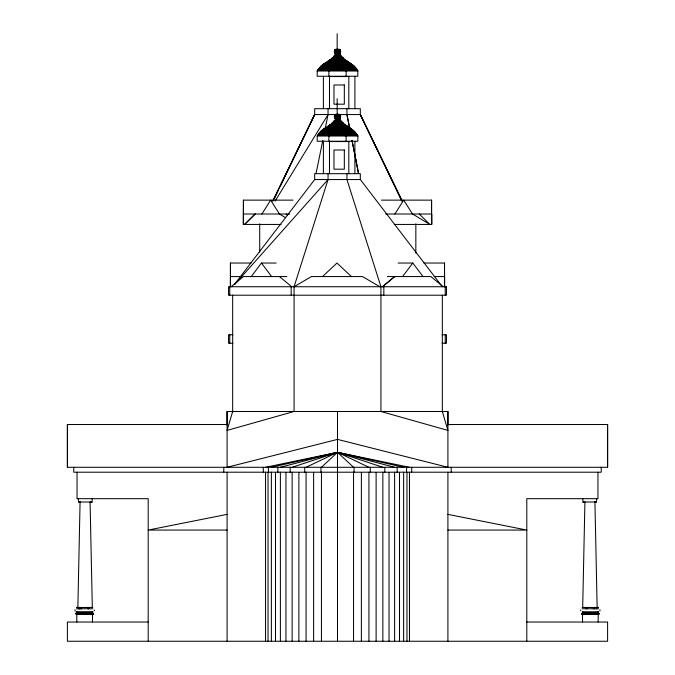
<?xml version="1.0" encoding="UTF-8"?>
<svg xmlns="http://www.w3.org/2000/svg" width="675" height="675" viewBox="0 0 675 675"><rect width="100%" height="100%" fill="white"/><g stroke="black" fill="none" stroke-linecap="round" stroke-linejoin="round"><path stroke-width="1.01" d="M447.913 424.524L607.601 424.524L607.601 467.286L67.399 467.286L67.399 424.524L227.087 424.524M227.087 425.157L227.087 411.488L447.913 411.488L447.913 425.157M337.5 641.25L337.5 411.488M353.548 641.25L353.548 472.205M354.054 472.205L354.054 467.286M361.378 641.25L361.378 472.559M368.93 641.25L368.93 472.205M370.263 472.205L370.263 467.286M376.118 641.25L376.118 472.559M382.852 641.25L382.852 472.205M384.826 472.205L384.826 467.286M389.036 641.25L389.036 472.559M394.613 641.25L394.613 472.205M397.145 472.205L397.145 467.286M399.499 641.25L399.499 472.559M403.633 641.25L403.633 472.205M406.578 472.205L406.578 467.286M406.974 641.25L406.974 472.559M409.463 641.25L409.463 472.205M411.716 472.205L411.716 467.286M447.913 641.25L447.913 472.205M447.913 411.488L447.913 467.286L337.5 439.391L227.087 467.286L227.087 411.488M451.212 472.205L451.212 467.286M526.804 641.25L526.804 498.682L597.957 498.682L597.957 472.205M582.559 622.029L582.458 614.587M582.55 613.027L582.55 612.242L598.143 612.25L598.143 613.035M598.143 622.029L598.244 614.587M601.256 467.286L601.256 472.205L73.744 472.205L73.744 467.286M281.095 224.438L243.354 224.438L243.439 200.137L293.068 200.137M381.409 200.137L431.578 200.137L431.494 224.438M444.454 286.74L444.521 263.039L423.908 263.039M243.354 224.438L243.439 200.137M79.085 607.466L77.861 607.458L80.072 502.2M584.913 502.2L582.694 607.458L583.403 607.466M94.34 610.706L94.34 610.006M580.66 610.006L580.66 610.706M334.783 53.114L335.458 49.975L336.302 49.326L334.783 49.975L334.361 51.545L334.783 53.114L335.804 53.764L339.196 53.764L340.217 53.114L340.639 51.545L340.217 49.975L339.196 49.326L335.804 49.326L334.783 49.975L335.458 53.114L336.302 53.764L334.783 53.114L340.217 53.114L339.542 49.975L338.698 49.326L340.217 49.975L339.542 53.114L338.698 53.764L340.217 53.114M316.077 173.424L322.802 140.375M325.105 129.009L328.05 114.556L328.05 108.683M334.783 118.117L335.458 114.986L336.302 114.337L334.783 114.986L334.361 116.547L334.783 118.117L335.804 118.766L339.196 118.766L340.217 118.117L340.639 116.547L340.217 114.986L339.196 114.337L335.804 114.337L334.783 114.986L335.458 118.117L336.302 118.766L334.783 118.117L340.217 118.117L339.542 114.986L338.698 114.337L340.217 114.986L339.542 118.117L338.698 118.766L340.217 118.117M92.543 614.587L92.441 622.029M329.088 76.241C327.274 67.458 334.943 61.56 336.884 53.738L338.453 54.793C340.689 62.1 347.701 67.854 345.912 76.241M329.088 141.244C327.274 132.46 334.943 126.571 336.884 118.741L338.453 119.804C340.689 127.111 347.692 132.865 345.912 141.244M329.096 71.01L329.83 68.479L345.44 69.297L345.912 71.01M329.096 136.021L331.012 130.494L354.696 131.929L357.885 136.021L357.801 141.244L317.199 141.244L317.199 136.021C321.443 128.14 331.315 126.25 336.015 118.741L336.547 119.804L336.184 120.825M93.293 613.71L93.167 614.174L76.132 614.174L76.005 613.71M598.995 613.71L598.868 614.174L581.833 614.174L581.707 613.71M232.664 411.488L227.087 430.414L294.072 411.488L294.072 286.74L328.05 179.558L328.05 173.686M336.876 53.738L336.547 54.793L336.007 53.738C331.315 61.248 321.443 63.129 317.199 71.01L317.199 76.241L357.801 76.241L357.801 71.01C353.683 63.062 343.693 61.273 339.044 53.738L344.571 59.527L352.451 64.817L322.625 64.817L317.199 71.01L357.885 71.01C354.476 65.416 348.832 60.961 341.795 61.838L338.167 53.738L340.732 55.822L334.336 55.822L333.433 56.81L341.626 56.81L343.55 58.657L331.501 58.657L332.488 57.755L342.579 57.755L343.567 58.657L339.618 57.755L340.926 60.345L346.722 61.113L349.912 63.028L325.156 63.028L324.287 63.593L343.668 64.817L345.178 68.479L356.687 69.297L352.418 64.817L343.339 64.184L332.032 63.593L331.341 64.817L323.443 64.184L320.338 66.918L354.738 66.918L353.962 66.184L331.341 64.817M336.538 119.804L336.876 118.741M75.077 609.668L75.077 611.044M599.923 611.044L599.923 609.668M332.032 63.593L332.387 63.028L327.206 61.838L329.425 60.345L333.703 61.113L335.812 56.81M357.834 136.021L357.277 135.143L317.756 135.143L317.199 136.021L357.885 136.021L353.244 130.494L343.567 123.668L331.501 123.668L332.488 122.766L335.011 123.668L335.812 121.821M92.762 614.587L92.956 614.166L92.762 614.596L76.351 614.174M598.649 614.174L582.238 614.596L582.044 614.166M354.696 66.918L331.012 65.492L330.396 66.918L321.072 66.184L320.347 66.918L321.072 66.184L354.004 66.184M274.641 198.07L277.822 191.43M280.1 186.68L314.685 114.556L314.685 108.683L360.315 108.683L360.315 114.556L401.726 200.922M272.978 200.922L314.685 114.556L335.399 114.556M272.692 201.091L314.685 114.556M275.046 201.15L328.05 114.556M261.883 214.009L270.667 200.137L279.45 214.009L285.5 217.654M394.875 214.009L403.701 200.137L412.526 214.009L429.899 224.438L419.293 214.009M317.199 71.01L317.756 70.141L357.328 70.141L357.834 71.01M339.196 53.764L340.639 51.545L334.361 51.545L335.804 49.326M339.196 118.766L340.639 116.547L334.361 116.547L335.804 114.337M334.361 51.545L335.458 49.975L337.5 49.326L339.542 49.975L335.458 53.114L337.5 53.764L339.542 53.114L340.639 51.545L339.196 49.326M334.361 116.547L335.458 114.986L337.5 114.337L339.542 114.986L335.458 118.117L337.5 118.766L339.542 118.117L340.639 116.547L339.196 114.337M251.235 276.564L261.444 263.039L276.134 263.039M402.553 276.564L412.796 263.039L423.039 276.564M234.588 284.226L314.685 179.558L314.685 173.686L360.315 173.686L360.315 179.558L442.336 286.74M318.347 69.297L319.646 67.686L355.43 67.686L356.729 69.297L318.347 69.297L318.98 68.479L356.096 68.479L356.687 69.297M334.336 55.822L336.015 53.738M340.715 120.825L334.336 120.825L332.488 122.766L342.562 122.766L343.567 123.668L338.167 118.741L339.618 122.766L343.55 123.668L339.044 118.741C343.322 125.736 352.131 127.634 356.687 134.3L318.347 134.3C320.684 131.532 323.333 128.081 327.173 127.744M318.347 134.3L319.646 132.688L355.43 132.688L356.687 134.3L330.109 132.688M234.748 284.394L328.05 179.558M334.336 120.825L333.425 121.821L341.618 121.821M355.387 132.688L354.696 131.929L320.338 131.929L324.287 128.604L350.789 128.604L352.451 129.828L322.625 129.828L323.443 129.195L351.633 129.195L352.451 129.828M320.338 131.929L321.072 131.195L354.004 131.195L354.696 131.929M322.507 276.564L336.96 263.039L351.422 276.564M321.452 467.286L337.5 452.318L409.463 467.286M231.162 286.74L243.422 276.564L286.808 276.564M75.828 613.718L76.663 613.035L92.644 613.027L93.471 613.718L75.828 613.718L76.663 613.018M329.417 60.345L330.48 59.527L344.587 59.527L346.739 61.113L328.328 61.113L329.417 60.345L345.642 60.345L346.739 61.113M294.072 286.74L311.437 276.564L362.492 276.564L379.856 286.74M92.315 611.828L93.167 611.98L76.14 611.98L76.992 611.828M598.008 611.828C602.623 612.141 578.416 612.124 582.685 611.828M306.07 467.286L337.5 452.318L403.633 467.286M335.424 57.755L339.981 58.657L342.579 57.755L343.567 58.657M292.148 467.286L337.5 452.318L394.613 467.286M280.387 467.286L337.5 452.318L382.852 467.286M331.501 58.657L333.467 58.21M271.367 467.286L337.5 452.318L368.93 467.286M265.537 467.286L337.5 452.318L353.548 467.286M227.087 514.375L148.196 530.069L227.087 530.069M582.179 608.757L587.005 608.766M598.523 608.766L596.371 608.74M77.861 607.458L76.427 607.458L80.333 607.466M90.551 607.466L92.306 607.458L90.087 502.2M76.478 608.766L81.667 608.766M594.928 502.2L597.139 607.458L595.915 607.466M582.787 607.458L582.128 607.458L589.072 607.466M334.783 49.975L340.217 49.975M335.197 54.793L339.863 54.793L340.723 55.822M327.206 61.838L347.861 61.838L346.722 61.113M324.287 63.593L350.789 63.593M352.451 64.817L351.633 64.184L323.443 64.184L322.625 64.817L331.012 65.492M339.601 114.556L360.315 114.556L402.308 201.091M334.783 114.986L340.217 114.986M335.197 119.804L339.863 119.804L339.052 118.741L339.863 119.804M350.789 128.604L344.587 124.529L330.48 124.529L328.328 126.115L342.613 128.039M346.739 126.115L345.642 125.347L329.417 125.347L328.328 126.115L346.739 126.115L344.571 124.529M347.861 126.841L327.206 126.841L332.387 128.039L334.589 124.529L346.714 126.115L347.861 126.841L330.48 124.529L329.425 125.347L341.769 126.841M325.156 128.039L349.912 128.039M323.443 129.195L353.962 131.195L353.202 130.494L321.832 130.494L344.613 131.929L345.178 133.481M314.685 179.558L360.315 179.558M243.388 214.009L289.634 214.009M385.754 214.009L431.637 214.009L431.671 224.438L394.276 224.438M251.092 263.039L230.47 263.039L230.403 286.74L230.47 263.039L230.504 276.564L240.756 276.564M398.157 263.039L412.796 263.039M387.391 276.564L430.878 276.564L443.18 286.74M434.177 276.564L444.572 276.564L444.597 286.74L444.521 263.039M232.875 334.775L228.547 334.775L228.547 343.238L232.875 343.238M442.125 334.775L446.453 334.775L446.453 343.238L442.125 343.238M80.452 502.014L78.427 502.014L92.23 502.014L90.205 502.014M584.795 502.014L582.77 502.014L596.573 502.014L594.548 502.014M447.913 530.069L526.804 530.069L447.913 514.375M85.928 607.466L92.872 607.458L92.213 607.458M79.777 607.466L87.446 607.466M587.554 607.466L595.223 607.466M594.667 607.466L598.573 607.458L597.139 607.458M87.995 608.766L92.821 608.757M80.392 608.74L88.906 608.74M586.094 608.74L594.608 608.74M593.333 608.766L596.793 608.766M598.337 613.035L582.356 613.027L581.529 613.718L599.172 613.718L598.337 613.018L599.172 613.718M148.196 622.029L67.399 622.029L67.399 641.25L607.601 641.25L607.601 622.029L526.804 622.029M583.664 607.466L585.158 607.466M78.207 608.766L79.777 608.766M344.613 66.918L321.832 65.492L353.244 65.492L343.676 64.817M330.109 67.686L345.178 68.479M332.032 128.604L352.418 129.828L353.202 130.494L343.676 129.828M344.613 131.929L343.668 129.828L324.287 128.604M341.795 61.838L342.993 63.593L351.599 64.184M339.618 122.766L342.993 128.604L351.599 129.195M344.9 67.686L356.054 68.479M344.9 132.688L356.054 133.481L318.98 133.481L329.569 134.3M318.98 68.479L329.569 69.297M319.646 67.686L329.83 68.479M321.072 131.195L330.396 131.929M319.646 132.688L345.44 134.3L345.912 136.021M322.625 129.828L331.012 130.494M333.703 61.113L341.769 61.838M347.836 61.838L330.48 59.527M342.613 63.028L328.328 61.113M334.598 59.527L340.85 60.345L340.057 58.657M341.795 126.841L349.886 128.039M340.445 59.527L345.625 60.345L344.587 59.527M340.445 124.529L345.625 125.347M335.424 122.766L339.981 123.668M332.488 57.755L335.019 58.657M335.458 49.975L339.542 53.114M335.458 114.986L339.542 118.117M279.458 276.564L291.727 286.74M352.418 129.828L353.202 130.494M342.579 122.766L343.567 123.668M286.183 214.009L287.584 215.393M261.444 263.039L271.645 276.564M342.976 63.593L343.668 64.817M342.976 128.604L343.668 129.828M360.315 114.556L402.022 200.922M338.116 53.738L338.453 54.793M338.116 118.741L338.453 119.804M442.336 411.488L447.913 430.414L380.928 411.488L380.928 286.74L346.95 179.558L346.95 173.686M356.189 160L356.611 162.059M76.756 614.587L76.857 622.029M346.95 108.683L346.95 114.556L349.81 129.009M352.055 140.375L358.585 173.424M346.95 114.556L349.777 129.009M351.996 140.375L358.442 173.424M431.637 214.009L431.671 224.438L431.578 200.137M243.489 214.009L243.523 224.438M92.45 613.027L92.45 612.242L76.857 612.25L76.857 613.035M607.601 424.524L607.601 467.286M596.649 498.682L596.649 500.656M582.846 498.682L582.846 500.656M445.247 286.74L445.247 295.203M445.247 334.775L445.247 343.238M442.336 295.203L442.336 412.383M415.842 223.83L415.842 253.133M383.83 286.74L383.83 295.203M354.907 76.562L354.907 108.683M354.907 141.564L354.907 173.686M348.823 108.683L348.823 76.562L329.484 76.562L329.484 108.683M348.823 173.686L348.823 141.564L329.484 141.564L329.484 173.686M337.5 49.326L337.5 53.764M337.5 114.337L337.5 118.766M337.163 33.75L337.163 49.317M337.163 98.761L337.163 114.328M323.401 76.562L323.401 108.683M323.401 141.564L323.401 173.686M321.452 472.205L321.452 641.25M320.946 467.286L320.946 472.205M313.622 472.559L313.622 641.25M306.07 472.205L306.07 641.25M304.737 467.286L304.737 472.205M298.882 472.559L298.882 641.25M292.148 472.205L292.148 641.25M291.17 286.74L291.17 295.203M290.174 467.286L290.174 472.205M285.964 472.559L285.964 641.25M280.387 472.205L280.387 641.25M277.855 467.286L277.855 472.205M275.501 472.559L275.501 641.25M271.367 472.205L271.367 641.25M268.422 467.286L268.422 472.205M268.026 472.559L268.026 641.25M265.537 472.205L265.537 641.25M263.284 467.286L263.284 472.205M259.715 223.83L259.715 252.087M232.664 295.203L232.664 412.383M229.753 286.74L229.753 295.203M229.753 334.775L229.753 343.238M227.087 472.205L227.087 641.25M223.788 467.286L223.788 472.205M148.196 641.25L148.196 498.682L77.043 498.682L77.043 472.205M92.154 498.682L92.154 500.656M78.351 498.682L78.351 500.656M67.399 424.524L67.399 467.286M255.15 214.009L244.595 224.438L255.15 214.009M394.715 276.564L382.421 286.74L394.715 276.564M344.326 84.974L333.982 84.974L333.982 104.178L344.326 104.178L344.326 84.974M344.326 149.985L333.982 149.985L333.982 169.189L344.326 169.189L344.326 149.985M446.453 286.74L228.547 286.74L228.547 295.203L446.453 295.203L446.453 286.74M339.863 54.793L339.052 53.738L339.863 54.793"/></g></svg>
